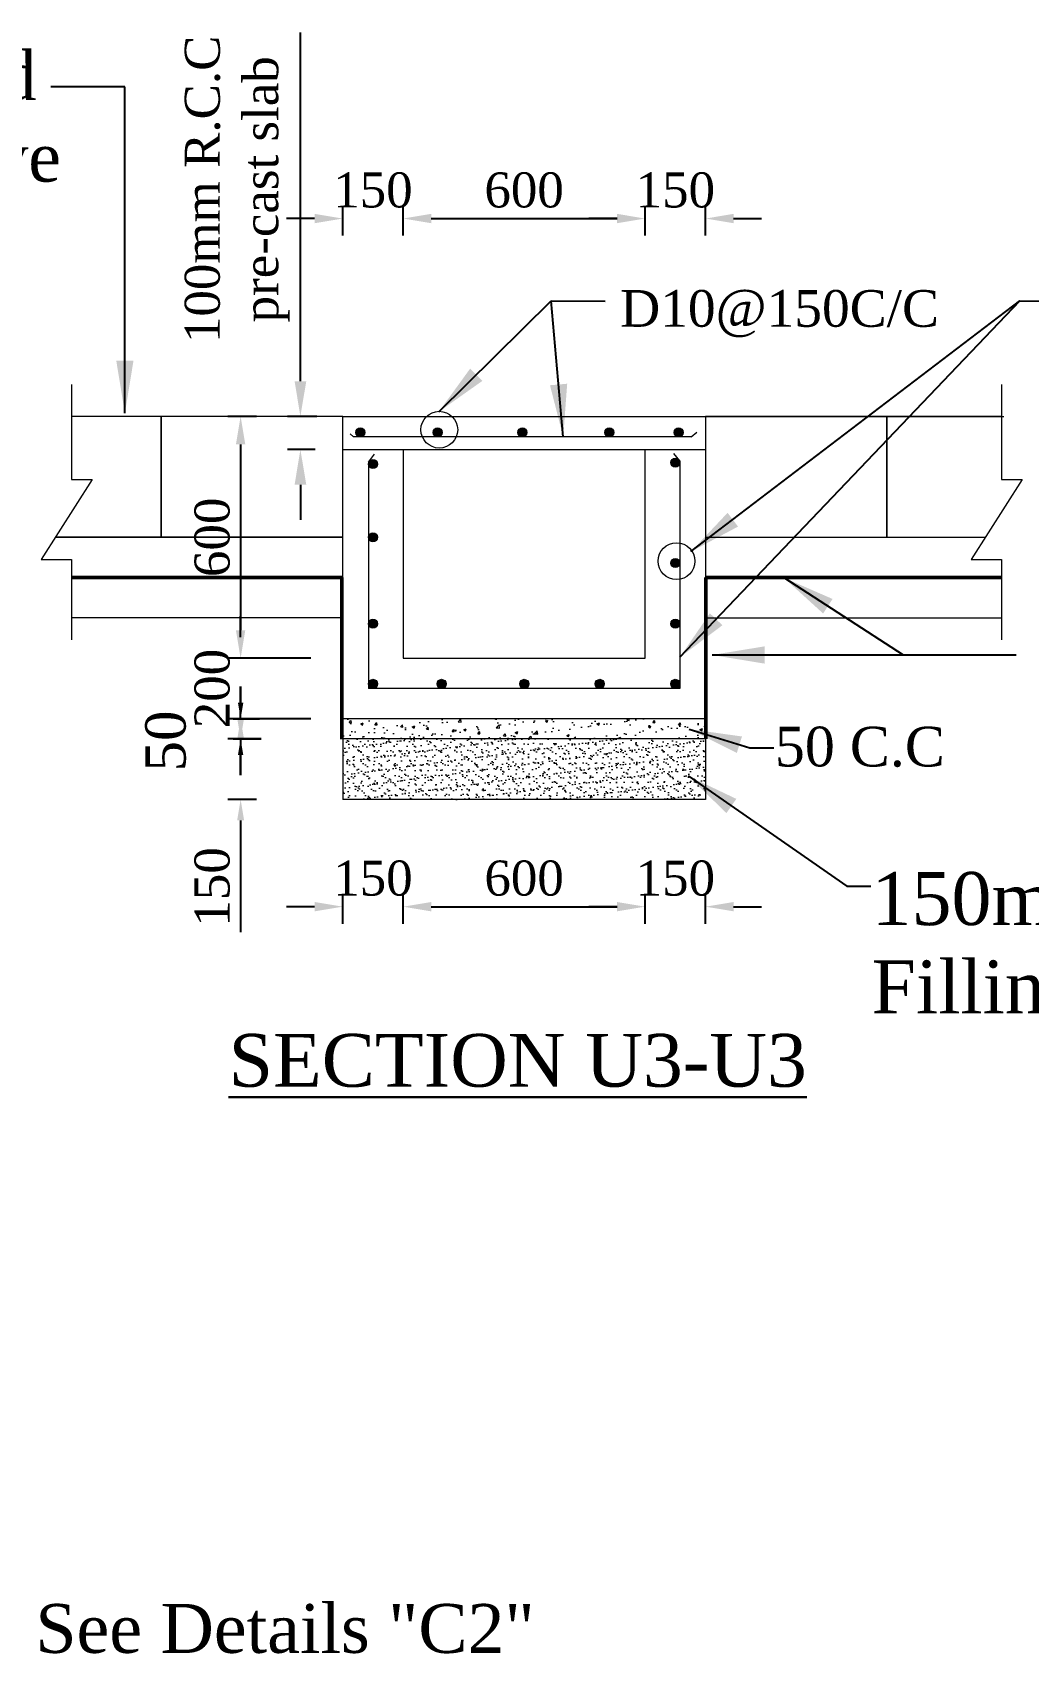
# Model space of a CAD drawing. Header units: metres. Extents: x -2434 to 11656, y -15288 to 8109.
# Drawn here: x 3287.88 to 3316.29, y -14066.3 to -14020.07 of the extents above; entities that cross this region are included whole.
import ezdxf

# ---------------------------------------------------------------- set-up
doc = ezdxf.new("R2010")
doc.units = ezdxf.units.M
doc.layers.add('Blocks', color=11, linetype='Continuous', lineweight=9)
doc.styles.get("Standard").update_dxf_attribs({"font": 'times.ttf'})
doc.dimstyles.get("Standard").update_dxf_attribs({"dimtxt": 0.5, "dimasz": 0.4075, "dimexe": 0.364, "dimexo": 0.219, "dimgap": 0.09, "dimtad": 0, "dimdec": 0, "dimlfac": 1000, "dimzin": 0, "dimdsep": 46, "dimtxsty": 'Standard', "dimcen": 0.09, "dimadec": 0, "dimazin": 0, "dimtfac": 1, "dimtdec": 0, "dimtofl": 0, "dimtmove": 0, "dimatfit": 3, "dimfxl": 1, "dimtolj": 1, "dimtzin": 0, "dimarcsym": 0})
pattern_1 = [(50, (3308.2371, -14359.2654), (0.7332933, -0.0641548), [0.0766762, -0.8434387]), (355, (3308.2371, -14359.2654), (-0.1418524, 0.769003), [0.061341, -0.674751]), (100.451, (3308.2982, -14359.2708), (0.5914436, 0.7048447), [0.0651647, -0.7168122]), (46.1842, (3308.2371, -14359.061), (1.0910931, -0.1692204), [0.1150144, -1.265158]), (96.6356, (3308.328, -14359.0751), (0.955552, 0.995888), [0.097747, -1.0752184]), (351.184, (3308.2371, -14359.061), (0.9555535, 0.995886), [0.0920115, -1.0121265]), (21, (3308.33936, -14359.1121), (0.6102499, -0.4116187), [0.0766762, -0.8434387]), (326, (3308.33936, -14359.1121), (0.2487532, 0.7413566), [0.061341, -0.674751]), (71.4514, (3308.3902, -14359.1464), (0.8590014, 0.3297395), [0.0651647, -0.7168122]), (37.5, (3308.23712, -14359.26543), (0.01243163, 0.34033403), [0, -0.6665722, 0, -0.6849745, 0, -0.6773069]), (7.5, (3308.23712, -14359.26543), (0.26894914, 0.4032268), [0, -0.3905377, 0, -0.65123695, 0, -0.25814338]), (327.5, (3308.00914, -14359.26543), (0.54575215, -0.0230582), [0, -0.2555875, 0, -0.797433, 0, -1.05813225]), (317.5, (3307.9069, -14359.26543), (0.59621996, 0.1023416), [0, -0.33226375, 0, -0.5295773, 0, -0.75142725])]
pattern_2 = [(37.5, (3308.23712, -14359.26543), (-0.00920018, 0.28141261), [0, -0.221996, 0, -0.248285, 0, -0.23733125]), (7.5, (3308.23712, -14359.26543), (0.2584759, 0.41217443), [0, -0.119761, 0, -0.2000885, 0, -0.07667625]), (327.5, (3308.05748, -14359.26543), (0.45482061, 0.00082638), [0, -0.073025, 0, -0.26289, 0, -0.3432175]), (317.5, (3308.05748, -14359.26543), (0.43904496, 0.12818436), [0, -0.0365125, 0, -0.172339, 0, -0.1971675])]

# ---------------------------------------------------------------- blocks, each defined once
blk = doc.blocks.new('*D1227')
at = {"layer": 'Blocks', "color": 0, "lineweight": -2, "ltscale": 0.5}
for p, q in [((3296.727, -14025.863), (3296.727, -14025.013)), ((3298.452, -14025.863), (3298.452, -14025.013)), ((3295.927, -14025.377), (3295.127, -14025.377)), ((3299.252, -14025.377), (3300.052, -14025.377))]:
    blk.add_line(p, q, dxfattribs=at)
at = {"layer": 'Blocks', "color": 0, "lineweight": -3, "ltscale": 0.5}
for points in [[(3295.927, -14025.243), (3295.927, -14025.51), (3296.727, -14025.377)], [(3299.252, -14025.243), (3299.252, -14025.51), (3298.452, -14025.377)]]:
    blk.add_solid(points, dxfattribs=at)
at = {"layer": 'Defpoints', "color": 0, "lineweight": -3, "ltscale": 0.5}
for p in [(3298.452, -14025.377), (3296.727, -14026.082), (3298.452, -14026.082)]:
    blk.add_point(p, dxfattribs=at)
at = {"layer": 'Blocks', "color": 0, "lineweight": 30, "ltscale": 0.5, "insert": (3297.59, -14024.568), "char_height": 1, "attachment_point": 5}
blk.add_mtext('\\A1;150', dxfattribs=at)
blk = doc.blocks.new('*D1228')
at = {"layer": 'Blocks', "color": 0, "lineweight": -2, "ltscale": 0.5}
for p, q in [((3305.352, -14025.863), (3305.352, -14025.013)), ((3307.077, -14025.863), (3307.077, -14025.013)), ((3304.552, -14025.377), (3303.752, -14025.377)), ((3307.877, -14025.377), (3308.677, -14025.377))]:
    blk.add_line(p, q, dxfattribs=at)
at = {"layer": 'Blocks', "color": 0, "lineweight": -3, "ltscale": 0.5}
for points in [[(3304.552, -14025.243), (3304.552, -14025.51), (3305.352, -14025.377)], [(3307.877, -14025.243), (3307.877, -14025.51), (3307.077, -14025.377)]]:
    blk.add_solid(points, dxfattribs=at)
at = {"layer": 'Defpoints', "color": 0, "lineweight": -3, "ltscale": 0.5}
for p in [(3307.077, -14025.377), (3305.352, -14026.082), (3307.077, -14026.082)]:
    blk.add_point(p, dxfattribs=at)
at = {"layer": 'Blocks', "color": 0, "lineweight": 30, "ltscale": 0.5, "insert": (3306.215, -14024.568), "char_height": 1, "attachment_point": 5}
blk.add_mtext('\\A1;150', dxfattribs=at)
blk = doc.blocks.new('*D1229')
at = {"layer": 'Blocks', "color": 0, "lineweight": -2, "ltscale": 0.5}
for p, q in [((3298.452, -14025.863), (3298.452, -14025.013)), ((3305.352, -14025.863), (3305.352, -14025.013)), ((3299.252, -14025.377), (3304.552, -14025.377))]:
    blk.add_line(p, q, dxfattribs=at)
at = {"layer": 'Blocks', "color": 0, "lineweight": -3, "ltscale": 0.5}
for points in [[(3299.252, -14025.243), (3299.252, -14025.51), (3298.452, -14025.377)], [(3304.552, -14025.243), (3304.552, -14025.51), (3305.352, -14025.377)]]:
    blk.add_solid(points, dxfattribs=at)
at = {"layer": 'Defpoints', "color": 0, "lineweight": -3, "ltscale": 0.5}
for p in [(3305.352, -14025.377), (3298.452, -14026.082), (3305.352, -14026.082)]:
    blk.add_point(p, dxfattribs=at)
at = {"layer": 'Blocks', "color": 0, "lineweight": 30, "ltscale": 0.5, "insert": (3301.902, -14024.568), "char_height": 1, "attachment_point": 5}
blk.add_mtext('\\A1;600', dxfattribs=at)
blk = doc.blocks.new('*D1230')
at = {"layer": 'Blocks', "color": 0, "lineweight": -2, "ltscale": 0.5}
for p, q in [((3294.264, -14031.018), (3293.452, -14031.018)), ((3293.816, -14031.818), (3293.816, -14037.118)), ((3294.264, -14037.918), (3293.452, -14037.918))]:
    blk.add_line(p, q, dxfattribs=at)
at = {"layer": 'Blocks', "color": 0, "lineweight": -3, "ltscale": 0.5}
for points in [[(3293.682, -14031.818), (3293.949, -14031.818), (3293.816, -14031.018)], [(3293.682, -14037.118), (3293.949, -14037.118), (3293.816, -14037.918)]]:
    blk.add_solid(points, dxfattribs=at)
at = {"layer": 'Defpoints', "color": 0, "lineweight": -3, "ltscale": 0.5}
for p in [(3294.483, -14031.018), (3293.816, -14037.918), (3294.483, -14037.918)]:
    blk.add_point(p, dxfattribs=at)
at = {"layer": 'Blocks', "color": 0, "lineweight": 30, "ltscale": 0.5, "insert": (3293.007, -14034.468), "char_height": 1, "attachment_point": 5, "rotation": 90}
blk.add_mtext('\\A1;600', dxfattribs=at)
blk = doc.blocks.new('*D1231')
at = {"layer": 'Blocks', "color": 0, "lineweight": -2, "ltscale": 0.5}
for p, q in [((3293.816, -14037.318), (3293.816, -14036.718)), ((3295.814, -14037.918), (3293.452, -14037.918)), ((3295.814, -14039.643), (3293.452, -14039.643)), ((3293.816, -14040.243), (3293.816, -14040.843))]:
    blk.add_line(p, q, dxfattribs=at)
at = {"layer": 'Blocks', "color": 0, "lineweight": -3, "ltscale": 0.5}
for points in [[(3293.716, -14037.318), (3293.916, -14037.318), (3293.816, -14037.918)], [(3293.716, -14040.243), (3293.916, -14040.243), (3293.816, -14039.643)]]:
    blk.add_solid(points, dxfattribs=at)
at = {"layer": 'Defpoints', "color": 0, "lineweight": -3, "ltscale": 0.5}
for p in [(3296.033, -14037.918), (3293.816, -14039.643), (3296.033, -14039.643)]:
    blk.add_point(p, dxfattribs=at)
at = {"layer": 'Blocks', "color": 0, "lineweight": 30, "ltscale": 0.5, "insert": (3293.007, -14038.781), "char_height": 1, "attachment_point": 5, "rotation": 90}
blk.add_mtext('\\A1;200', dxfattribs=at)
blk = doc.blocks.new('*D1232')
at = {"layer": 'Blocks', "color": 0, "lineweight": -2, "ltscale": 0.5}
for p, q in [((3296.727, -14045.489), (3296.727, -14044.638)), ((3298.452, -14045.489), (3298.452, -14044.638)), ((3295.927, -14045.002), (3295.127, -14045.002)), ((3299.252, -14045.002), (3300.052, -14045.002))]:
    blk.add_line(p, q, dxfattribs=at)
at = {"layer": 'Blocks', "color": 0, "lineweight": -3, "ltscale": 0.5}
for points in [[(3295.927, -14044.869), (3295.927, -14045.135), (3296.727, -14045.002)], [(3299.252, -14044.869), (3299.252, -14045.135), (3298.452, -14045.002)]]:
    blk.add_solid(points, dxfattribs=at)
at = {"layer": 'Defpoints', "color": 0, "lineweight": -3, "ltscale": 0.5}
for p in [(3298.452, -14045.002), (3296.727, -14045.708), (3298.452, -14045.708)]:
    blk.add_point(p, dxfattribs=at)
at = {"layer": 'Blocks', "color": 0, "lineweight": 30, "ltscale": 0.5, "insert": (3297.59, -14044.193), "char_height": 1, "attachment_point": 5}
blk.add_mtext('\\A1;150', dxfattribs=at)
blk = doc.blocks.new('*D1233')
at = {"layer": 'Blocks', "color": 0, "lineweight": -2, "ltscale": 0.5}
for p, q in [((3305.352, -14045.489), (3305.352, -14044.638)), ((3307.077, -14045.489), (3307.077, -14044.638)), ((3304.552, -14045.002), (3303.752, -14045.002)), ((3307.877, -14045.002), (3308.677, -14045.002))]:
    blk.add_line(p, q, dxfattribs=at)
at = {"layer": 'Blocks', "color": 0, "lineweight": -3, "ltscale": 0.5}
for points in [[(3304.552, -14044.869), (3304.552, -14045.135), (3305.352, -14045.002)], [(3307.877, -14044.869), (3307.877, -14045.135), (3307.077, -14045.002)]]:
    blk.add_solid(points, dxfattribs=at)
at = {"layer": 'Defpoints', "color": 0, "lineweight": -3, "ltscale": 0.5}
for p in [(3307.077, -14045.002), (3305.352, -14045.708), (3307.077, -14045.708)]:
    blk.add_point(p, dxfattribs=at)
at = {"layer": 'Blocks', "color": 0, "lineweight": 30, "ltscale": 0.5, "insert": (3306.215, -14044.193), "char_height": 1, "attachment_point": 5}
blk.add_mtext('\\A1;150', dxfattribs=at)
blk = doc.blocks.new('*D1234')
at = {"layer": 'Blocks', "color": 0, "lineweight": -2, "ltscale": 0.5}
for p, q in [((3298.452, -14045.489), (3298.452, -14044.638)), ((3305.352, -14045.489), (3305.352, -14044.638)), ((3299.252, -14045.002), (3304.552, -14045.002))]:
    blk.add_line(p, q, dxfattribs=at)
at = {"layer": 'Blocks', "color": 0, "lineweight": -3, "ltscale": 0.5}
for points in [[(3299.252, -14044.869), (3299.252, -14045.135), (3298.452, -14045.002)], [(3304.552, -14044.869), (3304.552, -14045.135), (3305.352, -14045.002)]]:
    blk.add_solid(points, dxfattribs=at)
at = {"layer": 'Defpoints', "color": 0, "lineweight": -3, "ltscale": 0.5}
for p in [(3305.352, -14045.002), (3298.452, -14045.708), (3305.352, -14045.708)]:
    blk.add_point(p, dxfattribs=at)
at = {"layer": 'Blocks', "color": 0, "lineweight": 30, "ltscale": 0.5, "insert": (3301.902, -14044.193), "char_height": 1, "attachment_point": 5}
blk.add_mtext('\\A1;600', dxfattribs=at)
blk = doc.blocks.new('*D1235')
at = {"layer": 'Blocks', "color": 0, "lineweight": -2, "ltscale": 0.5}
for p, q in [((3293.816, -14039.618), (3293.816, -14039.018)), ((3294.264, -14040.218), (3293.452, -14040.218)), ((3294.264, -14041.943), (3293.452, -14041.943)), ((3293.816, -14042.543), (3293.816, -14045.732))]:
    blk.add_line(p, q, dxfattribs=at)
at = {"layer": 'Blocks', "color": 0, "lineweight": -3, "ltscale": 0.5}
for points in [[(3293.716, -14039.618), (3293.916, -14039.618), (3293.816, -14040.218)], [(3293.716, -14042.543), (3293.916, -14042.543), (3293.816, -14041.943)]]:
    blk.add_solid(points, dxfattribs=at)
at = {"layer": 'Defpoints', "color": 0, "lineweight": -3, "ltscale": 0.5}
for p in [(3294.483, -14040.218), (3293.816, -14041.943), (3294.483, -14041.943)]:
    blk.add_point(p, dxfattribs=at)
at = {"layer": 'Blocks', "color": 0, "lineweight": 30, "ltscale": 0.5, "insert": (3293.007, -14044.438), "char_height": 1, "attachment_point": 5, "rotation": 90}
blk.add_mtext('\\A1;150', dxfattribs=at)
blk = doc.blocks.new('*D1236')
at = {"layer": 'Blocks', "color": 0, "lineweight": -2, "ltscale": 0.5}
for p, q in [((3295.521, -14030.018), (3295.521, -14020.069)), ((3295.991, -14031.018), (3295.157, -14031.018)), ((3295.943, -14031.967), (3295.157, -14031.967)), ((3295.521, -14032.967), (3295.521, -14033.967))]:
    blk.add_line(p, q, dxfattribs=at)
at = {"layer": 'Blocks', "color": 0, "lineweight": -3, "ltscale": 0.5}
for points in [[(3295.355, -14030.018), (3295.688, -14030.018), (3295.521, -14031.018)], [(3295.355, -14032.967), (3295.688, -14032.967), (3295.521, -14031.967)]]:
    blk.add_solid(points, dxfattribs=at)
at = {"layer": 'Defpoints', "color": 0, "lineweight": -3, "ltscale": 0.5}
for p in [(3295.521, -14031.018), (3296.21, -14031.018), (3296.162, -14031.967)]:
    blk.add_point(p, dxfattribs=at)
at = {"layer": 'Blocks', "color": 0, "lineweight": 30, "ltscale": 0.5, "insert": (3293.718, -14024.543), "char_height": 1, "attachment_point": 5, "rotation": 90}
blk.add_mtext('\\A1;100mm R.C.C \\Ppre-cast slab', dxfattribs=at)
blk = doc.blocks.new('*D1272')
at = {"layer": 'Blocks', "color": 0, "lineweight": -2, "ltscale": 0.5}
for p, q in [((3296.727, -14025.863), (3296.727, -14025.013)), ((3298.452, -14025.863), (3298.452, -14025.013)), ((3295.927, -14025.377), (3295.127, -14025.377)), ((3299.252, -14025.377), (3300.052, -14025.377))]:
    blk.add_line(p, q, dxfattribs=at)
at = {"layer": 'Blocks', "color": 0, "lineweight": -3, "ltscale": 0.5}
for points in [[(3295.927, -14025.243), (3295.927, -14025.51), (3296.727, -14025.377)], [(3299.252, -14025.243), (3299.252, -14025.51), (3298.452, -14025.377)]]:
    blk.add_solid(points, dxfattribs=at)
at = {"layer": 'Defpoints', "color": 0, "lineweight": -3, "ltscale": 0.5}
for p in [(3298.452, -14025.377), (3296.727, -14026.082), (3298.452, -14026.082)]:
    blk.add_point(p, dxfattribs=at)
at = {"layer": 'Blocks', "color": 0, "lineweight": 30, "ltscale": 0.5, "insert": (3297.59, -14024.568), "char_height": 1, "attachment_point": 5}
blk.add_mtext('\\A1;150', dxfattribs=at)
blk = doc.blocks.new('*D1273')
at = {"layer": 'Blocks', "color": 0, "lineweight": -2, "ltscale": 0.5}
for p, q in [((3305.352, -14025.863), (3305.352, -14025.013)), ((3307.077, -14025.863), (3307.077, -14025.013)), ((3304.552, -14025.377), (3303.752, -14025.377)), ((3307.877, -14025.377), (3308.677, -14025.377))]:
    blk.add_line(p, q, dxfattribs=at)
at = {"layer": 'Blocks', "color": 0, "lineweight": -3, "ltscale": 0.5}
for points in [[(3304.552, -14025.243), (3304.552, -14025.51), (3305.352, -14025.377)], [(3307.877, -14025.243), (3307.877, -14025.51), (3307.077, -14025.377)]]:
    blk.add_solid(points, dxfattribs=at)
at = {"layer": 'Defpoints', "color": 0, "lineweight": -3, "ltscale": 0.5}
for p in [(3307.077, -14025.377), (3305.352, -14026.082), (3307.077, -14026.082)]:
    blk.add_point(p, dxfattribs=at)
at = {"layer": 'Blocks', "color": 0, "lineweight": 30, "ltscale": 0.5, "insert": (3306.215, -14024.568), "char_height": 1, "attachment_point": 5}
blk.add_mtext('\\A1;150', dxfattribs=at)
blk = doc.blocks.new('*D1274')
at = {"layer": 'Blocks', "color": 0, "lineweight": -2, "ltscale": 0.5}
for p, q in [((3298.452, -14025.863), (3298.452, -14025.013)), ((3305.352, -14025.863), (3305.352, -14025.013)), ((3299.252, -14025.377), (3304.552, -14025.377))]:
    blk.add_line(p, q, dxfattribs=at)
at = {"layer": 'Blocks', "color": 0, "lineweight": -3, "ltscale": 0.5}
for points in [[(3299.252, -14025.243), (3299.252, -14025.51), (3298.452, -14025.377)], [(3304.552, -14025.243), (3304.552, -14025.51), (3305.352, -14025.377)]]:
    blk.add_solid(points, dxfattribs=at)
at = {"layer": 'Defpoints', "color": 0, "lineweight": -3, "ltscale": 0.5}
for p in [(3305.352, -14025.377), (3298.452, -14026.082), (3305.352, -14026.082)]:
    blk.add_point(p, dxfattribs=at)
at = {"layer": 'Blocks', "color": 0, "lineweight": 30, "ltscale": 0.5, "insert": (3301.902, -14024.568), "char_height": 1, "attachment_point": 5}
blk.add_mtext('\\A1;600', dxfattribs=at)
blk = doc.blocks.new('*D1275')
at = {"layer": 'Blocks', "color": 0, "lineweight": -2, "ltscale": 0.5}
for p, q in [((3294.264, -14031.018), (3293.452, -14031.018)), ((3293.816, -14031.818), (3293.816, -14037.118)), ((3294.264, -14037.918), (3293.452, -14037.918))]:
    blk.add_line(p, q, dxfattribs=at)
at = {"layer": 'Blocks', "color": 0, "lineweight": -3, "ltscale": 0.5}
for points in [[(3293.682, -14031.818), (3293.949, -14031.818), (3293.816, -14031.018)], [(3293.682, -14037.118), (3293.949, -14037.118), (3293.816, -14037.918)]]:
    blk.add_solid(points, dxfattribs=at)
at = {"layer": 'Defpoints', "color": 0, "lineweight": -3, "ltscale": 0.5}
for p in [(3294.483, -14031.018), (3293.816, -14037.918), (3294.483, -14037.918)]:
    blk.add_point(p, dxfattribs=at)
at = {"layer": 'Blocks', "color": 0, "lineweight": 30, "ltscale": 0.5, "insert": (3293.007, -14034.468), "char_height": 1, "attachment_point": 5, "rotation": 90}
blk.add_mtext('\\A1;600', dxfattribs=at)
blk = doc.blocks.new('*D1276')
at = {"layer": 'Blocks', "color": 0, "lineweight": -2, "ltscale": 0.5}
for p, q in [((3293.816, -14037.318), (3293.816, -14036.718)), ((3295.814, -14037.918), (3293.452, -14037.918)), ((3295.814, -14039.643), (3293.452, -14039.643)), ((3293.816, -14040.243), (3293.816, -14040.843))]:
    blk.add_line(p, q, dxfattribs=at)
at = {"layer": 'Blocks', "color": 0, "lineweight": -3, "ltscale": 0.5}
for points in [[(3293.716, -14037.318), (3293.916, -14037.318), (3293.816, -14037.918)], [(3293.716, -14040.243), (3293.916, -14040.243), (3293.816, -14039.643)]]:
    blk.add_solid(points, dxfattribs=at)
at = {"layer": 'Defpoints', "color": 0, "lineweight": -3, "ltscale": 0.5}
for p in [(3296.033, -14037.918), (3293.816, -14039.643), (3296.033, -14039.643)]:
    blk.add_point(p, dxfattribs=at)
at = {"layer": 'Blocks', "color": 0, "lineweight": 30, "ltscale": 0.5, "insert": (3293.007, -14038.781), "char_height": 1, "attachment_point": 5, "rotation": 90}
blk.add_mtext('\\A1;200', dxfattribs=at)
blk = doc.blocks.new('*D1277')
at = {"layer": 'Blocks', "color": 0, "lineweight": -2, "ltscale": 0.5}
for p, q in [((3296.727, -14045.489), (3296.727, -14044.638)), ((3298.452, -14045.489), (3298.452, -14044.638)), ((3295.927, -14045.002), (3295.127, -14045.002)), ((3299.252, -14045.002), (3300.052, -14045.002))]:
    blk.add_line(p, q, dxfattribs=at)
at = {"layer": 'Blocks', "color": 0, "lineweight": -3, "ltscale": 0.5}
for points in [[(3295.927, -14044.869), (3295.927, -14045.135), (3296.727, -14045.002)], [(3299.252, -14044.869), (3299.252, -14045.135), (3298.452, -14045.002)]]:
    blk.add_solid(points, dxfattribs=at)
at = {"layer": 'Defpoints', "color": 0, "lineweight": -3, "ltscale": 0.5}
for p in [(3298.452, -14045.002), (3296.727, -14045.708), (3298.452, -14045.708)]:
    blk.add_point(p, dxfattribs=at)
at = {"layer": 'Blocks', "color": 0, "lineweight": 30, "ltscale": 0.5, "insert": (3297.59, -14044.193), "char_height": 1, "attachment_point": 5}
blk.add_mtext('\\A1;150', dxfattribs=at)
blk = doc.blocks.new('*D1278')
at = {"layer": 'Blocks', "color": 0, "lineweight": -2, "ltscale": 0.5}
for p, q in [((3305.352, -14045.489), (3305.352, -14044.638)), ((3307.077, -14045.489), (3307.077, -14044.638)), ((3304.552, -14045.002), (3303.752, -14045.002)), ((3307.877, -14045.002), (3308.677, -14045.002))]:
    blk.add_line(p, q, dxfattribs=at)
at = {"layer": 'Blocks', "color": 0, "lineweight": -3, "ltscale": 0.5}
for points in [[(3304.552, -14044.869), (3304.552, -14045.135), (3305.352, -14045.002)], [(3307.877, -14044.869), (3307.877, -14045.135), (3307.077, -14045.002)]]:
    blk.add_solid(points, dxfattribs=at)
at = {"layer": 'Defpoints', "color": 0, "lineweight": -3, "ltscale": 0.5}
for p in [(3307.077, -14045.002), (3305.352, -14045.708), (3307.077, -14045.708)]:
    blk.add_point(p, dxfattribs=at)
at = {"layer": 'Blocks', "color": 0, "lineweight": 30, "ltscale": 0.5, "insert": (3306.215, -14044.193), "char_height": 1, "attachment_point": 5}
blk.add_mtext('\\A1;150', dxfattribs=at)
blk = doc.blocks.new('*D1279')
at = {"layer": 'Blocks', "color": 0, "lineweight": -2, "ltscale": 0.5}
for p, q in [((3298.452, -14045.489), (3298.452, -14044.638)), ((3305.352, -14045.489), (3305.352, -14044.638)), ((3299.252, -14045.002), (3304.552, -14045.002))]:
    blk.add_line(p, q, dxfattribs=at)
at = {"layer": 'Blocks', "color": 0, "lineweight": -3, "ltscale": 0.5}
for points in [[(3299.252, -14044.869), (3299.252, -14045.135), (3298.452, -14045.002)], [(3304.552, -14044.869), (3304.552, -14045.135), (3305.352, -14045.002)]]:
    blk.add_solid(points, dxfattribs=at)
at = {"layer": 'Defpoints', "color": 0, "lineweight": -3, "ltscale": 0.5}
for p in [(3305.352, -14045.002), (3298.452, -14045.708), (3305.352, -14045.708)]:
    blk.add_point(p, dxfattribs=at)
at = {"layer": 'Blocks', "color": 0, "lineweight": 30, "ltscale": 0.5, "insert": (3301.902, -14044.193), "char_height": 1, "attachment_point": 5}
blk.add_mtext('\\A1;600', dxfattribs=at)
blk = doc.blocks.new('*D1280')
at = {"layer": 'Blocks', "color": 0, "lineweight": -2, "ltscale": 0.5}
for p, q in [((3293.816, -14039.618), (3293.816, -14039.018)), ((3294.264, -14040.218), (3293.452, -14040.218)), ((3294.264, -14041.943), (3293.452, -14041.943)), ((3293.816, -14042.543), (3293.816, -14045.732))]:
    blk.add_line(p, q, dxfattribs=at)
at = {"layer": 'Blocks', "color": 0, "lineweight": -3, "ltscale": 0.5}
for points in [[(3293.716, -14039.618), (3293.916, -14039.618), (3293.816, -14040.218)], [(3293.716, -14042.543), (3293.916, -14042.543), (3293.816, -14041.943)]]:
    blk.add_solid(points, dxfattribs=at)
at = {"layer": 'Defpoints', "color": 0, "lineweight": -3, "ltscale": 0.5}
for p in [(3294.483, -14040.218), (3293.816, -14041.943), (3294.483, -14041.943)]:
    blk.add_point(p, dxfattribs=at)
at = {"layer": 'Blocks', "color": 0, "lineweight": 30, "ltscale": 0.5, "insert": (3293.007, -14044.438), "char_height": 1, "attachment_point": 5, "rotation": 90}
blk.add_mtext('\\A1;150', dxfattribs=at)
blk = doc.blocks.new('*D1281')
at = {"layer": 'Blocks', "color": 0, "lineweight": -2, "ltscale": 0.5}
for p, q in [((3295.521, -14030.018), (3295.521, -14020.069)), ((3295.991, -14031.018), (3295.157, -14031.018)), ((3295.943, -14031.967), (3295.157, -14031.967)), ((3295.521, -14032.967), (3295.521, -14033.967))]:
    blk.add_line(p, q, dxfattribs=at)
at = {"layer": 'Blocks', "color": 0, "lineweight": -3, "ltscale": 0.5}
for points in [[(3295.355, -14030.018), (3295.688, -14030.018), (3295.521, -14031.018)], [(3295.355, -14032.967), (3295.688, -14032.967), (3295.521, -14031.967)]]:
    blk.add_solid(points, dxfattribs=at)
at = {"layer": 'Defpoints', "color": 0, "lineweight": -3, "ltscale": 0.5}
for p in [(3295.521, -14031.018), (3296.21, -14031.018), (3296.162, -14031.967)]:
    blk.add_point(p, dxfattribs=at)
at = {"layer": 'Blocks', "color": 0, "lineweight": 30, "ltscale": 0.5, "insert": (3293.718, -14024.543), "char_height": 1, "attachment_point": 5, "rotation": 90}
blk.add_mtext('\\A1;100mm R.C.C \\Ppre-cast slab', dxfattribs=at)

msp = doc.modelspace()

# ---------------------------------------------------------------- hatches: boundary and pattern name
at = {"layer": 'Blocks', "lineweight": 13, "ltscale": 0.05}
for points in [[(3297.358403, -14031.475238, 1), (3297.101225, -14031.475238, 1)], [(3297.358403, -14031.475238, 1), (3297.101225, -14031.475238, 1)], [(3299.562025, -14031.475238, 1), (3299.304847, -14031.475238, 1)], [(3299.562025, -14031.475238, 1), (3299.304847, -14031.475238, 1)], [(3301.983334, -14031.475238, 1), (3301.726156, -14031.475238, 1)], [(3301.983334, -14031.475238, 1), (3301.726156, -14031.475238, 1)], [(3304.460245, -14031.475238, 1), (3304.203068, -14031.475238, 1)], [(3304.460245, -14031.475238, 1), (3304.203068, -14031.475238, 1)], [(3306.43464, -14031.475238, 1), (3306.177463, -14031.475238, 1)], [(3306.43464, -14031.475238, 1), (3306.177463, -14031.475238, 1)], [(3306.343517, -14032.334947, 1), (3306.08634, -14032.334947, 1)], [(3306.343517, -14032.334947, 1), (3306.08634, -14032.334947, 1)], [(3297.718517, -14032.379366, 1), (3297.46134, -14032.379366, 1)], [(3297.718517, -14032.379366, 1), (3297.46134, -14032.379366, 1)], [(3297.46134, -14034.466775, 1), (3297.718517, -14034.466775, 1)], [(3297.46134, -14034.466775, 1), (3297.718517, -14034.466775, 1)], [(3306.343517, -14035.203207, 1), (3306.08634, -14035.203207, 1)], [(3306.343517, -14035.203207, 1), (3306.08634, -14035.203207, 1)], [(3297.718517, -14036.932915, 1), (3297.46134, -14036.932915, 1)], [(3297.718517, -14036.932915, 1), (3297.46134, -14036.932915, 1)], [(3306.343517, -14036.932915, 1), (3306.08634, -14036.932915, 1)], [(3306.343517, -14036.932915, 1), (3306.08634, -14036.932915, 1)], [(3297.718517, -14038.646294, 1), (3297.46134, -14038.646294, 1)], [(3297.718517, -14038.646294, 1), (3297.46134, -14038.646294, 1)], [(3299.675252, -14038.646294, 1), (3299.418075, -14038.646294, 1)], [(3299.675252, -14038.646294, 1), (3299.418075, -14038.646294, 1)], [(3302.032516, -14038.646294, 1), (3301.775339, -14038.646294, 1)], [(3302.032516, -14038.646294, 1), (3301.775339, -14038.646294, 1)], [(3304.188105, -14038.646294, 1), (3303.930928, -14038.646294, 1)], [(3304.188105, -14038.646294, 1), (3303.930928, -14038.646294, 1)], [(3306.343517, -14038.646294, 1), (3306.08634, -14038.646294, 1)], [(3306.343517, -14038.646294, 1), (3306.08634, -14038.646294, 1)]]:
    msp.add_hatch(color=0, dxfattribs=at).paths.add_polyline_path(points)
at = {"layer": 'Blocks', "lineweight": 5, "ltscale": 0.05}
h = msp.add_hatch(dxfattribs=at)
h.set_pattern_fill('AR-CONC', color=0, scale=0.004025, style=0)
h.set_pattern_definition(pattern_1)
h.paths.add_polyline_path([(3296.727429, -14040.218289), (3307.077429, -14040.218289), (3307.077429, -14039.643289), (3296.727429, -14039.643289)])
h = msp.add_hatch(dxfattribs=at)
h.set_pattern_fill('AR-CONC', color=0, scale=0.004025, style=0)
h.set_pattern_definition(pattern_1)
h.paths.add_polyline_path([(3296.727429, -14040.218289), (3307.077429, -14040.218289), (3307.077429, -14039.643289), (3296.727429, -14039.643289)])
h = msp.add_hatch(dxfattribs=at)
h.set_pattern_fill('AR-SAND', color=0, scale=0.00575, style=0)
h.set_pattern_definition(pattern_2)
h.paths.add_polyline_path([(3296.727429, -14041.943289), (3307.077429, -14041.943289), (3307.077429, -14040.218289), (3296.727429, -14040.218289)])
h = msp.add_hatch(dxfattribs=at)
h.set_pattern_fill('AR-SAND', color=0, scale=0.00575, style=0)
h.set_pattern_definition(pattern_2)
h.paths.add_polyline_path([(3296.727429, -14041.943289), (3307.077429, -14041.943289), (3307.077429, -14040.218289), (3296.727429, -14040.218289)])

# ---------------------------------------------------------------- linework, layer by layer
at = {"layer": 'Blocks', "color": 0, "lineweight": 13, "ltscale": 0.05}
for p, q in [((3296.727429, -14031.018289), (3288.995324, -14031.018289)), ((3296.727429, -14031.018289), (3288.995324, -14031.018289)), ((3296.727429, -14039.643289), (3296.727429, -14031.018289)), ((3296.727429, -14031.018289), (3298.452429, -14031.018289)), ((3296.727429, -14031.018289), (3307.077429, -14031.018289)), ((3296.727429, -14039.643289), (3296.727429, -14031.018289)), ((3296.727429, -14031.018289), (3298.452429, -14031.018289)), ((3296.727429, -14031.018289), (3307.077429, -14031.018289)), ((3305.352429, -14031.018289), (3307.077429, -14031.018289)), ((3305.352429, -14031.018289), (3307.077429, -14031.018289)), ((3307.077429, -14031.018289), (3307.077429, -14039.643289)), ((3307.077429, -14031.018289), (3315.581777, -14031.018289)), ((3307.077429, -14031.018289), (3307.077429, -14039.643289)), ((3307.077429, -14031.018289), (3315.581777, -14031.018289)), ((3297.038704, -14031.603826), (3296.940439, -14031.517794)), ((3297.038704, -14031.603826), (3296.940439, -14031.517794)), ((3306.670786, -14031.603826), (3306.825178, -14031.469304)), ((3306.670786, -14031.603826), (3306.825178, -14031.469304)), ((3296.727429, -14031.96713), (3307.077429, -14031.96713)), ((3296.727429, -14031.96713), (3307.077429, -14031.96713)), ((3297.46134, -14032.326725), (3297.634065, -14032.093136)), ((3297.46134, -14032.326725), (3297.634065, -14032.093136)), ((3298.452429, -14031.96713), (3298.452429, -14037.918289)), ((3298.452429, -14031.96713), (3298.452429, -14037.918289)), ((3305.352429, -14037.918289), (3305.352429, -14031.96713)), ((3305.352429, -14037.918289), (3305.352429, -14031.96713)), ((3306.343517, -14032.283429), (3306.176663, -14032.075284)), ((3306.343517, -14032.283429), (3306.176663, -14032.075284)), ((3296.727429, -14034.468289), (3288.530389, -14034.468289)), ((3296.727429, -14034.468289), (3288.530389, -14034.468289)), ((3307.077429, -14034.468289), (3315.051899, -14034.468289)), ((3307.077429, -14034.468289), (3315.051899, -14034.468289)), ((3296.727429, -14036.768289), (3288.995324, -14036.768289)), ((3296.727429, -14036.768289), (3288.995324, -14036.768289)), ((3307.077429, -14036.768289), (3315.516835, -14036.768289)), ((3307.077429, -14036.768289), (3315.516835, -14036.768289)), ((3298.452429, -14037.918289), (3305.352429, -14037.918289)), ((3298.452429, -14037.918289), (3305.352429, -14037.918289)), ((3307.077429, -14039.643289), (3296.727429, -14039.643289)), ((3296.727429, -14039.643289), (3296.727429, -14040.218289)), ((3307.077429, -14039.643289), (3296.727429, -14039.643289)), ((3296.727429, -14039.643289), (3296.727429, -14040.218289)), ((3307.077429, -14039.643289), (3307.077429, -14040.218289)), ((3307.077429, -14039.643289), (3307.077429, -14040.218289)), ((3307.077429, -14040.218289), (3296.727429, -14040.218289)), ((3296.727429, -14040.218289), (3296.727429, -14041.943289)), ((3307.077429, -14040.218289), (3296.727429, -14040.218289)), ((3296.727429, -14040.218289), (3296.727429, -14041.943289)), ((3307.077429, -14040.218289), (3307.077429, -14041.943289)), ((3307.077429, -14040.218289), (3307.077429, -14041.943289)), ((3307.077429, -14041.943289), (3296.727429, -14041.943289)), ((3307.077429, -14041.943289), (3296.727429, -14041.943289))]:
    msp.add_line(p, q, dxfattribs=at)
at = {"layer": 'Blocks', "color": 0, "lineweight": 20, "ltscale": 0.05}
for p, q in [((3306.670786, -14031.603826), (3297.038704, -14031.603826)), ((3306.670786, -14031.603826), (3297.038704, -14031.603826)), ((3297.46134, -14032.326725), (3297.46134, -14038.780789)), ((3297.46134, -14032.326725), (3297.46134, -14038.780789)), ((3306.343517, -14032.283429), (3306.343517, -14038.780789)), ((3306.343517, -14032.283429), (3306.343517, -14038.780789)), ((3306.343517, -14038.780789), (3297.46134, -14038.780789)), ((3306.343517, -14038.780789), (3297.46134, -14038.780789))]:
    msp.add_line(p, q, dxfattribs=at)
at = {"layer": 'Blocks', "color": 0, "lineweight": 50, "ltscale": 0.05}
for p, q in [((3296.701245, -14035.618289), (3288.995324, -14035.618289)), ((3296.701245, -14035.618289), (3288.995324, -14035.618289)), ((3296.701245, -14035.618289), (3296.701245, -14040.225401)), ((3296.701245, -14035.618289), (3296.701245, -14040.225401)), ((3307.081069, -14035.618289), (3315.516835, -14035.618289)), ((3307.081069, -14035.618289), (3307.081069, -14040.21733)), ((3307.081069, -14035.618289), (3315.516835, -14035.618289)), ((3307.081069, -14035.618289), (3307.081069, -14040.21733))]:
    msp.add_line(p, q, dxfattribs=at)
at = {"layer": 'Blocks', "color": 0, "lineweight": 30, "ltscale": 0.5}
for p, q in [((3293.81578, -14039.183289), (3293.81578, -14038.723289)), ((3293.81578, -14039.183289), (3293.81578, -14038.723289)), ((3294.357102, -14039.643289), (3293.60648, -14039.643289)), ((3294.357102, -14039.643289), (3293.60648, -14039.643289)), ((3294.406354, -14040.218289), (3293.60648, -14040.218289)), ((3294.406354, -14040.218289), (3293.60648, -14040.218289)), ((3293.81578, -14040.678289), (3293.81578, -14041.250614)), ((3293.81578, -14040.678289), (3293.81578, -14041.250614))]:
    msp.add_line(p, q, dxfattribs=at)
at = {"layer": 'Blocks', "color": 0, "lineweight": 13, "ltscale": 0.05}
for points in [[(3288.995324, -14030.110003), (3288.995324, -14032.814517), (3289.58203, -14032.814517), (3288.130084, -14035.097794), (3288.995324, -14035.097794), (3288.995324, -14037.394687)], [(3288.995324, -14030.110003), (3288.995324, -14032.814517), (3289.58203, -14032.814517), (3288.130084, -14035.097794), (3288.995324, -14035.097794), (3288.995324, -14037.394687)], [(3315.516835, -14030.110003), (3315.516835, -14032.814517), (3316.103541, -14032.814517), (3314.651594, -14035.097794), (3315.516835, -14035.097794), (3315.516835, -14037.394687)], [(3315.516835, -14030.110003), (3315.516835, -14032.814517), (3316.103541, -14032.814517), (3314.651594, -14035.097794), (3315.516835, -14035.097794), (3315.516835, -14037.394687)], [(3288.530389, -14034.468289), (3291.552429, -14034.468289), (3291.552429, -14031.018289), (3288.995324, -14031.018289)], [(3288.530389, -14034.468289), (3291.552429, -14034.468289), (3291.552429, -14031.018289), (3288.995324, -14031.018289)], [(3315.516835, -14031.018289), (3312.252429, -14031.018289), (3312.252429, -14034.468289), (3315.051899, -14034.468289)], [(3315.516835, -14031.018289), (3312.252429, -14031.018289), (3312.252429, -14034.468289), (3315.051899, -14034.468289)]]:
    msp.add_lwpolyline(points, dxfattribs=at)
for points in [[(3291.552429, -14034.468289), (3296.727429, -14034.468289), (3296.727429, -14031.018289), (3291.552429, -14031.018289)], [(3291.552429, -14034.468289), (3296.727429, -14034.468289), (3296.727429, -14031.018289), (3291.552429, -14031.018289)], [(3307.077429, -14034.468289), (3312.252429, -14034.468289), (3312.252429, -14031.018289), (3307.077429, -14031.018289)], [(3307.077429, -14034.468289), (3312.252429, -14034.468289), (3312.252429, -14031.018289), (3307.077429, -14031.018289)]]:
    msp.add_lwpolyline(points, close=True, dxfattribs=at)
for centre, radius in [((3299.482582, -14031.398221), 0.524005), ((3299.482582, -14031.398221), 0.524005), ((3297.229814, -14031.475238), 0.128589), ((3297.229814, -14031.475238), 0.128589), ((3299.433436, -14031.475238), 0.128589), ((3299.433436, -14031.475238), 0.128589), ((3301.854745, -14031.475238), 0.128589), ((3301.854745, -14031.475238), 0.128589), ((3304.331656, -14031.475238), 0.128589), ((3304.331656, -14031.475238), 0.128589), ((3306.306051, -14031.475238), 0.128589), ((3306.306051, -14031.475238), 0.128589), ((3306.214929, -14032.334947), 0.128589), ((3306.214929, -14032.334947), 0.128589), ((3297.589929, -14032.379366), 0.128589), ((3297.589929, -14032.379366), 0.128589), ((3297.589929, -14034.466775), 0.128589), ((3297.589929, -14034.466775), 0.128589), ((3306.250287, -14035.147196), 0.524005), ((3306.250287, -14035.147196), 0.524005), ((3306.214929, -14035.203207), 0.128589), ((3306.214929, -14035.203207), 0.128589), ((3297.589929, -14036.932915), 0.128589), ((3297.589929, -14036.932915), 0.128589), ((3306.214929, -14036.932915), 0.128589), ((3306.214929, -14036.932915), 0.128589), ((3297.589929, -14038.646294), 0.128589), ((3297.589929, -14038.646294), 0.128589), ((3299.546664, -14038.646294), 0.128589), ((3299.546664, -14038.646294), 0.128589), ((3301.903928, -14038.646294), 0.128589), ((3301.903928, -14038.646294), 0.128589), ((3304.059517, -14038.646294), 0.128589), ((3304.059517, -14038.646294), 0.128589), ((3306.214929, -14038.646294), 0.128589), ((3306.214929, -14038.646294), 0.128589)]:
    msp.add_circle(centre, radius, dxfattribs=at)
at = {"layer": 'Blocks', "color": 0, "lineweight": 13, "ltscale": 0.5}
for points in [[(3293.739113, -14039.183289), (3293.892446, -14039.183289), (3293.81578, -14039.643289)], [(3293.739113, -14039.183289), (3293.892446, -14039.183289), (3293.81578, -14039.643289)], [(3293.739113, -14040.678289), (3293.892446, -14040.678289), (3293.81578, -14040.218289)], [(3293.739113, -14040.678289), (3293.892446, -14040.678289), (3293.81578, -14040.218289)]]:
    msp.add_solid(points, dxfattribs=at)

# ---------------------------------------------------------------- texts
at = {"color": 0, "linetype": 'ByBlock', "lineweight": 30, "ltscale": 0.5, "attachment_point": 1}
for s, insert, char_height, width in [('Proposed\\PProtective\\PWork', (3280.153433, -14020.60473), 1.3946536, 72.91423283), ('Proposed\\PProtective\\PWork', (3280.153433, -14020.60473), 1.3946536, 72.91423283), ('D10@150C/C', (3304.643426, -14027.417385), 1.0459902, 54.68567462), ('D10@150C/C', (3304.643426, -14027.417385), 1.0459902, 54.68567462), ('50 C.C', (3309.054247, -14039.869652), 1.1328074, 68.34515865), ('50 C.C', (3309.054247, -14039.869652), 1.1328074, 68.34515865), ('150mm Compacted Sand\\PFilling (FM>=1.00)', (3311.811325, -14044.015521), 1.51040988, 91.1268782), ('150mm Compacted Sand\\PFilling (FM>=1.00)', (3311.811325, -14044.015521), 1.51040988, 91.1268782), ('{\\LSECTION U3-U3}', (3293.474455, -14048.629426), 1.50622592, 66.12756405), ('{\\LSECTION U3-U3}', (3293.474455, -14048.629426), 1.50622592, 66.12756405), ('See Details "C2"', (3287.963598, -14064.887804), 1.39465363, 72.91423283), ('See Details "C2"', (3287.963598, -14064.887804), 1.39465363, 72.91423283)]:
    msp.add_mtext(s, dxfattribs=dict(at, insert=insert, char_height=char_height, width=width))
at = {"layer": 'Blocks', "color": 0, "lineweight": 30, "ltscale": 0.5, "insert": (3291.681026, -14040.275783), "char_height": 1.15, "attachment_point": 5, "rotation": 90}
msp.add_mtext('\\A1;50', dxfattribs=at)
msp.add_mtext('\\A1;50', dxfattribs=at)

# ---------------------------------------------------------------- dimensions: what is measured, and where the dimension line sits
at = {"layer": 'Blocks', "color": 0, "lineweight": 30, "ltscale": 0.5}
for base, p1, p2, text, override, picture, middle in [((3295.521364, -14031.018289), (3296.161836, -14031.96713), (3296.210444, -14031.018289), '100mm R.C.C \\Ppre-cast slab', {"dimtxt": 1, "dimasz": 1, "dimgap": 0.3, "dimtad": 1, "dimdec": 2, "dimlfac": 1, "dimpost": ' m', "dimtdec": 2, "dimfxl": 0.12}, '*D1236', (3293.717519, -14024.543451)), ((3295.521364, -14031.018289), (3296.161836, -14031.96713), (3296.210444, -14031.018289), '100mm R.C.C \\Ppre-cast slab', {"dimtxt": 1, "dimasz": 1, "dimgap": 0.3, "dimtad": 1, "dimdec": 2, "dimlfac": 1, "dimpost": ' m', "dimtdec": 2, "dimfxl": 0.12}, '*D1281', (3293.717519, -14024.543451)), ((3293.81578, -14037.918289), (3294.483027, -14031.018289), (3294.483027, -14037.918289), '600', {"dimtxt": 1, "dimasz": 0.8, "dimgap": 0.3, "dimtad": 1, "dimdec": 2, "dimlfac": 1, "dimpost": ' m', "dimtdec": 2, "dimfxl": 0.12}, '*D1230', (3293.007128, -14034.468289)), ((3293.81578, -14037.918289), (3294.483027, -14031.018289), (3294.483027, -14037.918289), '600', {"dimtxt": 1, "dimasz": 0.8, "dimgap": 0.3, "dimtad": 1, "dimdec": 2, "dimlfac": 1, "dimpost": ' m', "dimtdec": 2, "dimfxl": 0.12}, '*D1275', (3293.007128, -14034.468289)), ((3293.81578, -14041.943289), (3294.483027, -14040.218289), (3294.483027, -14041.943289), '150', {"dimtxt": 1, "dimasz": 0.6, "dimgap": 0.3, "dimtad": 1, "dimdec": 2, "dimlfac": 1, "dimpost": ' m', "dimtdec": 2, "dimfxl": 0.12}, '*D1235', (3293.007128, -14044.437882)), ((3293.81578, -14041.943289), (3294.483027, -14040.218289), (3294.483027, -14041.943289), '150', {"dimtxt": 1, "dimasz": 0.6, "dimgap": 0.3, "dimtad": 1, "dimdec": 2, "dimlfac": 1, "dimpost": ' m', "dimtdec": 2, "dimfxl": 0.12}, '*D1280', (3293.007128, -14044.437882))]:
    dim = msp.add_linear_dim(base=base, p1=p1, p2=p2, angle=90, text=text, dimstyle='Standard', override=override, dxfattribs=at)
    dim.commit()
    dim.dimension.update_dxf_attribs({"geometry": picture, "text_midpoint": middle})
for base, p1, p2, text, picture, middle in [((3298.452429, -14025.376725), (3296.727429, -14026.082388), (3298.452429, -14026.082388), '150', '*D1227', (3297.589929, -14025.376725)), ((3298.452429, -14025.376725), (3296.727429, -14026.082388), (3298.452429, -14026.082388), '150', '*D1272', (3297.589929, -14025.376725)), ((3305.352429, -14025.376725), (3298.452429, -14026.082388), (3305.352429, -14026.082388), '600', '*D1229', (3301.902429, -14025.376725)), ((3305.352429, -14025.376725), (3298.452429, -14026.082388), (3305.352429, -14026.082388), '600', '*D1274', (3301.902429, -14025.376725)), ((3307.077429, -14025.376725), (3305.352429, -14026.082388), (3307.077429, -14026.082388), '150', '*D1228', (3306.214929, -14025.376725)), ((3307.077429, -14025.376725), (3305.352429, -14026.082388), (3307.077429, -14026.082388), '150', '*D1273', (3306.214929, -14025.376725)), ((3298.452429, -14045.001976), (3296.727429, -14045.707638), (3298.452429, -14045.707638), '150', '*D1232', (3297.589929, -14045.001976)), ((3298.452429, -14045.001976), (3296.727429, -14045.707638), (3298.452429, -14045.707638), '150', '*D1277', (3297.589929, -14045.001976)), ((3305.352429, -14045.001976), (3298.452429, -14045.707638), (3305.352429, -14045.707638), '600', '*D1234', (3301.902429, -14045.001976)), ((3305.352429, -14045.001976), (3298.452429, -14045.707638), (3305.352429, -14045.707638), '600', '*D1279', (3301.902429, -14045.001976)), ((3307.077429, -14045.001976), (3305.352429, -14045.707638), (3307.077429, -14045.707638), '150', '*D1233', (3306.214929, -14045.001976)), ((3307.077429, -14045.001976), (3305.352429, -14045.707638), (3307.077429, -14045.707638), '150', '*D1278', (3306.214929, -14045.001976))]:
    dim = msp.add_linear_dim(base=base, p1=p1, p2=p2, text=text, dimstyle='Standard', override={"dimtxt": 1, "dimasz": 0.8, "dimgap": 0.3, "dimtad": 1, "dimdec": 2, "dimlfac": 1, "dimpost": ' m', "dimtdec": 2, "dimfxl": 0.12}, dxfattribs=at)
    dim.commit()
    dim.dimension.update_dxf_attribs({"geometry": picture, "text_midpoint": middle, "dimtype": 160})
for picture in ['*D1231', '*D1276']:
    dim = msp.add_linear_dim(base=(3293.81578, -14039.643289), p1=(3296.032832, -14037.918289), p2=(3296.032832, -14039.643289), angle=90, text='200', dimstyle='Standard', override={"dimtxt": 1, "dimasz": 0.6, "dimgap": 0.3, "dimtad": 1, "dimdec": 2, "dimlfac": 1, "dimpost": ' m', "dimtdec": 2, "dimfxl": 0.12}, dxfattribs=at)
    dim.commit()
    dim.dimension.update_dxf_attribs({"geometry": picture, "text_midpoint": (3293.81578, -14038.780789), "dimtype": 160})

# ---------------------------------------------------------------- leaders
for points in [[(3290.514532, -14030.92617), (3290.514532, -14021.625106), (3288.400422, -14021.625106)], [(3290.514532, -14030.92617), (3290.514532, -14021.625106), (3288.400422, -14021.625106)], [(3299.468756, -14030.886756), (3302.672339, -14027.723213), (3304.211185, -14027.729943)], [(3299.468756, -14030.886756), (3302.672339, -14027.723213), (3304.211185, -14027.729943)], [(3303.018365, -14031.603826), (3302.672339, -14027.723213), (3304.211185, -14027.729943)], [(3303.018365, -14031.603826), (3302.672339, -14027.723213), (3304.211185, -14027.729943)], [(3306.343517, -14037.890466), (3316.045491, -14027.723213), (3317.584337, -14027.729943)], [(3306.343517, -14037.890466), (3316.045491, -14027.723213), (3317.584337, -14027.729943)], [(3306.661694, -14034.874939), (3316.045491, -14027.723213), (3317.584337, -14027.729943)], [(3306.661694, -14034.874939), (3316.045491, -14027.723213), (3317.584337, -14027.729943)], [(3309.305936, -14035.618289), (3312.714617, -14037.823857), (3315.934112, -14037.823857)], [(3309.305936, -14035.618289), (3312.714617, -14037.823857), (3315.934112, -14037.823857)], [(3307.262825, -14037.823857), (3313.010199, -14037.823857), (3313.227886, -14037.823857)], [(3307.262825, -14037.823857), (3313.010199, -14037.823857), (3313.227886, -14037.823857)], [(3306.610026, -14039.937452), (3308.338846, -14040.47573), (3309.024079, -14040.47573)], [(3306.610026, -14039.937452), (3308.338846, -14040.47573), (3309.024079, -14040.47573)], [(3306.581788, -14041.27383), (3311.10598, -14044.419573), (3311.791213, -14044.419573)], [(3306.581788, -14041.27383), (3311.10598, -14044.419573), (3311.791213, -14044.419573)]]:
    msp.add_leader(points, dimstyle='Standard', override={"dimtxt": 1.5, "dimasz": 1.5, "dimdec": 2, "dimlfac": 1, "dimpost": ' m', "dimtdec": 2, "dimfxl": 0.12}, dxfattribs=at)

doc.saveas('drawing.dxf')
